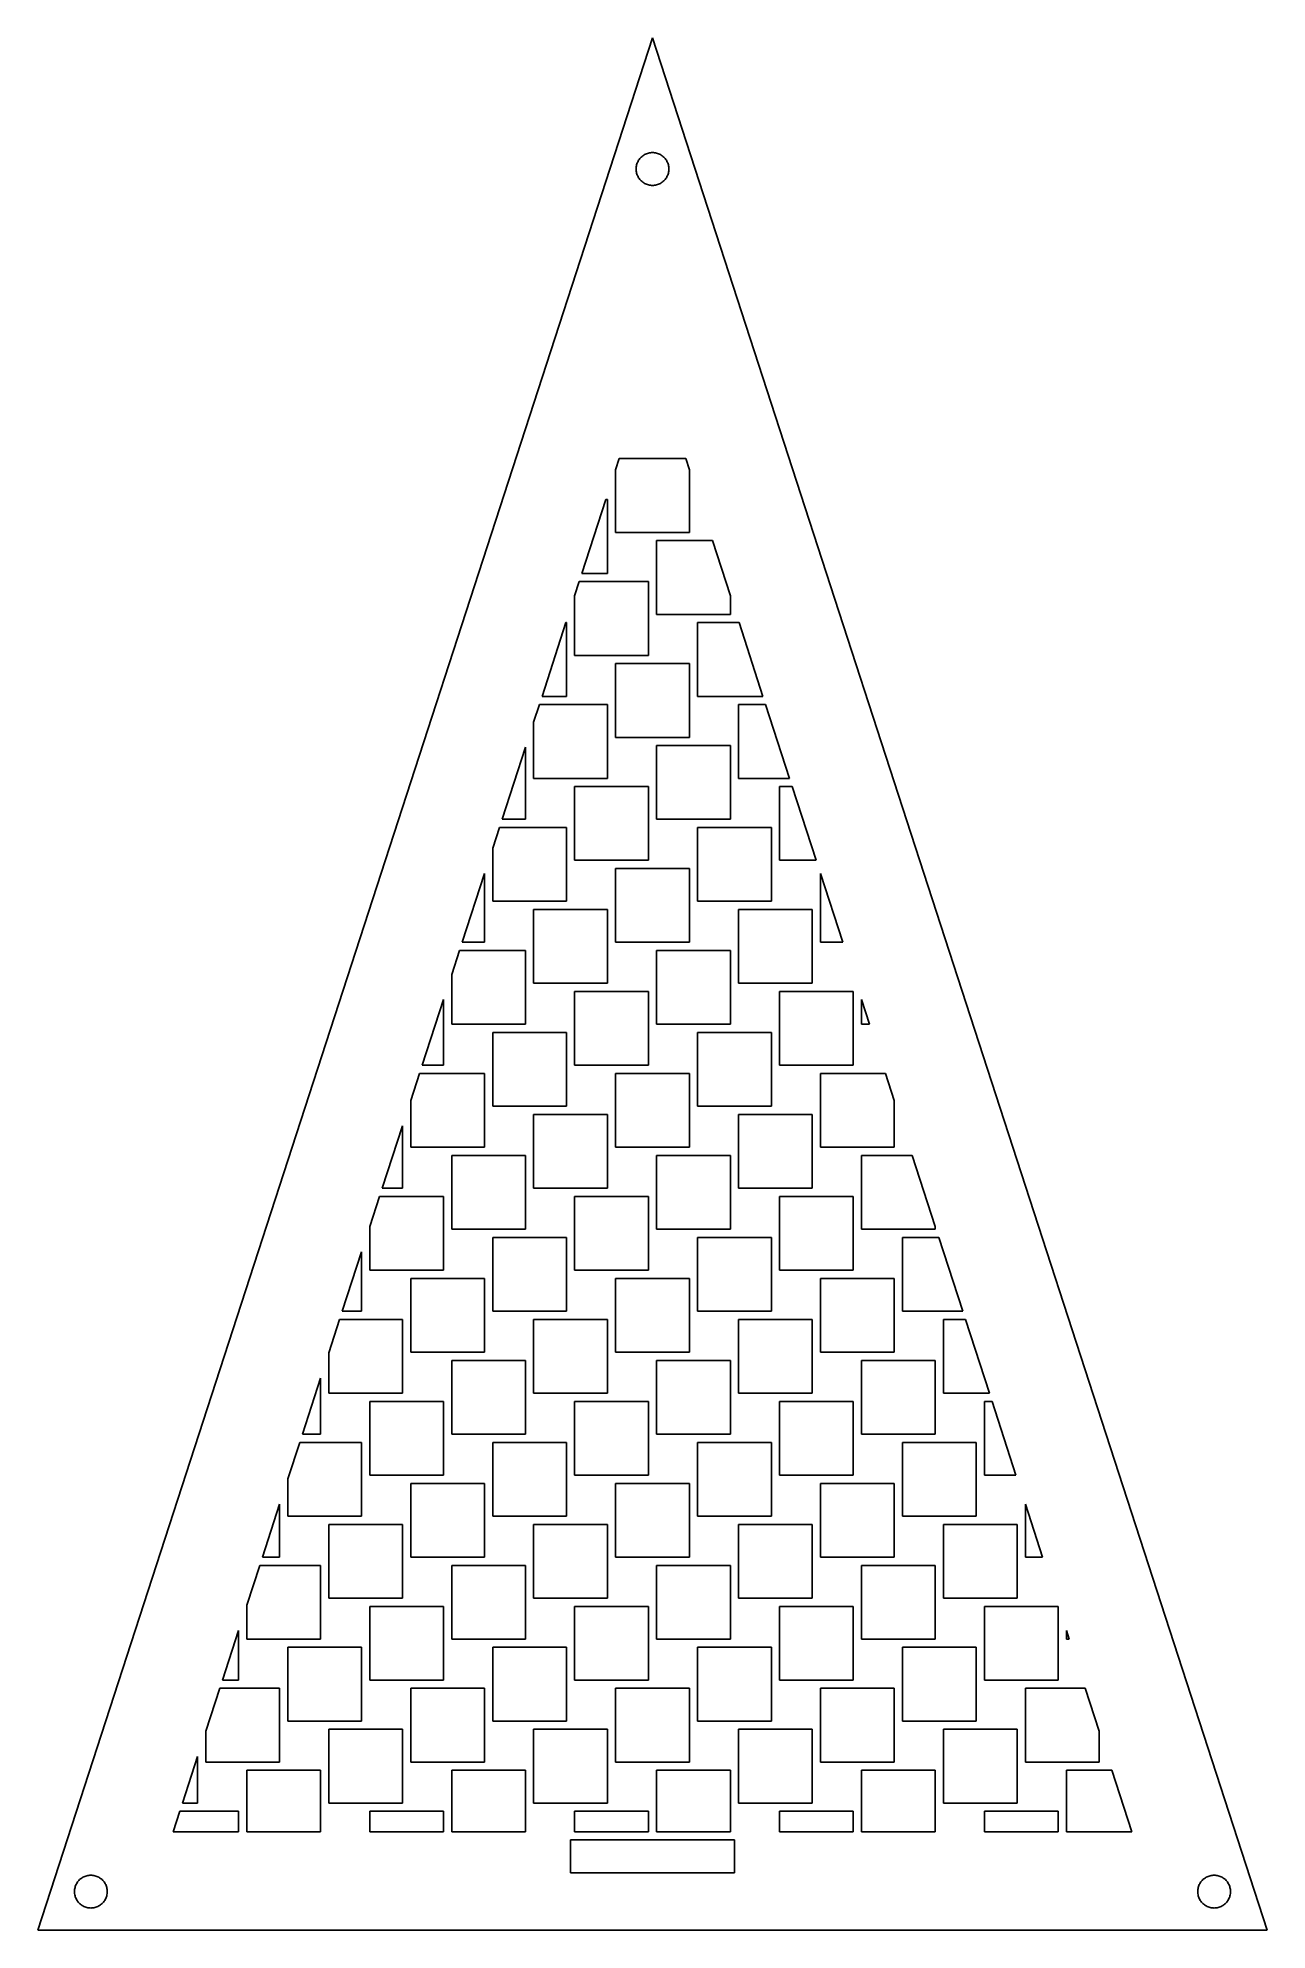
# Model space of a CAD drawing. Header units: metres. Extents: x -75 to 75, y 0 to 231.
import ezdxf

# ---------------------------------------------------------------- set-up
doc = ezdxf.new("R2010")
doc.units = ezdxf.units.M

msp = doc.modelspace()

# ---------------------------------------------------------------- linework, layer by layer
for p, q in [((0, 230.826), (-75, 0)), ((75, 0), (0, 230.826)), ((-2, 214.826), (-1.99605, 214.952)), ((-1.99605, 214.701), (-2, 214.826)), ((-1.99605, 214.952), (-1.98422, 215.077)), ((-1.98422, 214.576), (-1.99605, 214.701)), ((-1.98422, 215.077), (-1.96457, 215.201)), ((-1.96457, 215.201), (-1.93716, 215.324)), ((-1.93716, 215.324), (-1.9021, 215.444)), ((-1.9021, 215.444), (-1.85954, 215.562)), ((-1.85954, 215.562), (-1.80965, 215.678)), ((-1.80965, 215.678), (-1.75261, 215.79)), ((-1.75261, 215.79), (-1.68864, 215.898)), ((-1.68864, 215.898), (-1.61803, 216.002)), ((-1.61803, 216.002), (-1.54102, 216.101)), ((-1.54102, 216.101), (-1.45793, 216.195)), ((-1.45793, 216.195), (-1.36908, 216.284)), ((-1.36908, 216.284), (-1.27484, 216.367)), ((-1.27484, 216.367), (-1.17557, 216.444)), ((-1.17557, 216.444), (-1.07164, 216.515)), ((-1.07164, 216.515), (-0.963501, 216.579)), ((-0.963501, 216.579), (-0.851547, 216.636)), ((-0.851547, 216.636), (-0.736237, 216.686)), ((-0.736237, 216.686), (-0.618027, 216.728)), ((-0.618027, 216.728), (-0.497375, 216.763)), ((-0.497375, 216.763), (-0.374756, 216.791)), ((-0.374756, 216.791), (-0.250656, 216.81)), ((-0.250656, 216.81), (-0.12558, 216.822)), ((-0.12558, 216.822), (0, 216.826)), ((0, 216.826), (0.12558, 216.822)), ((0.12558, 216.822), (0.250656, 216.81)), ((0.250656, 216.81), (0.374756, 216.791)), ((0.374756, 216.791), (0.497375, 216.763)), ((0.497375, 216.763), (0.618027, 216.728)), ((0.618027, 216.728), (0.736237, 216.686)), ((0.736237, 216.686), (0.851547, 216.636)), ((0.851547, 216.636), (0.963501, 216.579)), ((0.963501, 216.579), (1.07164, 216.515)), ((1.07164, 216.515), (1.17557, 216.444)), ((1.17557, 216.444), (1.27484, 216.367)), ((1.27484, 216.367), (1.36908, 216.284)), ((1.36908, 216.284), (1.45793, 216.195)), ((1.45793, 216.195), (1.54102, 216.101)), ((1.54102, 216.101), (1.61803, 216.002)), ((1.61803, 216.002), (1.68864, 215.898)), ((1.68864, 215.898), (1.75261, 215.79)), ((1.75261, 215.79), (1.80965, 215.678)), ((1.80965, 215.678), (1.85954, 215.562)), ((1.85954, 215.562), (1.9021, 215.444)), ((1.9021, 215.444), (1.93716, 215.324)), ((1.93716, 215.324), (1.96457, 215.201)), ((1.96457, 215.201), (1.98422, 215.077)), ((1.98422, 215.077), (1.99605, 214.952)), ((1.99605, 214.701), (1.98422, 214.576)), ((1.99605, 214.952), (2, 214.826)), ((2, 214.826), (1.99605, 214.701)), ((-1.96457, 214.451), (-1.98422, 214.576)), ((-1.93716, 214.329), (-1.96457, 214.451)), ((-1.9021, 214.208), (-1.93716, 214.329)), ((-1.85954, 214.09), (-1.9021, 214.208)), ((-1.80965, 213.975), (-1.85954, 214.09)), ((-1.75261, 213.863), (-1.80965, 213.975)), ((-1.68864, 213.755), (-1.75261, 213.863)), ((-1.61803, 213.651), (-1.68864, 213.755)), ((-1.54102, 213.551), (-1.61803, 213.651)), ((-1.45793, 213.457), (-1.54102, 213.551)), ((-1.36908, 213.368), (-1.45793, 213.457)), ((-1.27484, 213.285), (-1.36908, 213.368)), ((-1.17557, 213.208), (-1.27484, 213.285)), ((-1.07164, 213.138), (-1.17557, 213.208)), ((-0.963501, 213.074), (-1.07164, 213.138)), ((-0.851547, 213.017), (-0.963501, 213.074)), ((-0.736237, 212.967), (-0.851547, 213.017)), ((-0.618027, 212.924), (-0.736237, 212.967)), ((-0.497375, 212.889), (-0.618027, 212.924)), ((-0.374756, 212.862), (-0.497375, 212.889)), ((-0.250656, 212.842), (-0.374756, 212.862)), ((-0.12558, 212.83), (-0.250656, 212.842)), ((0, 212.826), (-0.12558, 212.83)), ((0.12558, 212.83), (0, 212.826)), ((0.250656, 212.842), (0.12558, 212.83)), ((0.374756, 212.862), (0.250656, 212.842)), ((0.497375, 212.889), (0.374756, 212.862)), ((0.618027, 212.924), (0.497375, 212.889)), ((0.736237, 212.967), (0.618027, 212.924)), ((0.851547, 213.017), (0.736237, 212.967)), ((0.963501, 213.074), (0.851547, 213.017)), ((1.07164, 213.138), (0.963501, 213.074)), ((1.17557, 213.208), (1.07164, 213.138)), ((1.27484, 213.285), (1.17557, 213.208)), ((1.36908, 213.368), (1.27484, 213.285)), ((1.45793, 213.457), (1.36908, 213.368)), ((1.54102, 213.551), (1.45793, 213.457)), ((1.61803, 213.651), (1.54102, 213.551)), ((1.68864, 213.755), (1.61803, 213.651)), ((1.75261, 213.863), (1.68864, 213.755)), ((1.80965, 213.975), (1.75261, 213.863)), ((1.85954, 214.09), (1.80965, 213.975)), ((1.9021, 214.208), (1.85954, 214.09)), ((1.93716, 214.329), (1.9021, 214.208)), ((1.96457, 214.451), (1.93716, 214.329)), ((1.98422, 214.576), (1.96457, 214.451)), ((-4.49982, 178.144), (-4.05943, 179.5)), ((-4.49982, 170.5), (-4.49982, 178.144)), ((-4.05943, 179.5), (4.05943, 179.5)), ((4.05943, 179.5), (4.49982, 178.144)), ((4.49982, 178.144), (4.49982, 170.5)), ((-8.60818, 165.5), (-5.68402, 174.5)), ((-5.68402, 174.5), (-5.50018, 174.5)), ((-5.50018, 174.5), (-5.50018, 165.5)), ((4.49982, 170.5), (-4.49982, 170.5)), ((0.500183, 160.5), (0.500183, 169.5)), ((0.500183, 169.5), (7.30862, 169.5)), ((7.30862, 169.5), (9.49982, 162.756)), ((-9.49982, 162.756), (-8.93323, 164.5)), ((-8.93323, 164.5), (-0.500183, 164.5)), ((-5.50018, 165.5), (-8.60818, 165.5)), ((-0.500183, 164.5), (-0.500183, 155.5)), ((-9.49982, 155.5), (-9.49982, 162.756)), ((9.49982, 162.756), (9.49982, 160.5)), ((-13.482, 150.5), (-10.5578, 159.5)), ((-10.5578, 159.5), (-10.5002, 159.5)), ((-10.5002, 159.5), (-10.5002, 150.5)), ((9.49982, 160.5), (0.500183, 160.5)), ((5.50018, 150.5), (5.50018, 159.5)), ((5.50018, 159.5), (10.5578, 159.5)), ((10.5578, 159.5), (13.482, 150.5)), ((-0.500183, 155.5), (-9.49982, 155.5)), ((-4.49982, 145.5), (-4.49982, 154.5)), ((-4.49982, 154.5), (4.49982, 154.5)), ((4.49982, 154.5), (4.49982, 145.5)), ((-10.5002, 150.5), (-13.482, 150.5)), ((13.482, 150.5), (5.50018, 150.5)), ((-14.4998, 147.368), (-13.807, 149.5)), ((-13.807, 149.5), (-5.50018, 149.5)), ((-5.50018, 149.5), (-5.50018, 140.5)), ((10.5002, 140.5), (10.5002, 149.5)), ((10.5002, 149.5), (13.807, 149.5)), ((13.807, 149.5), (16.7312, 140.5)), ((-14.4998, 140.5), (-14.4998, 147.368)), ((4.49982, 145.5), (-4.49982, 145.5)), ((-18.3558, 135.5), (-15.5002, 144.289)), ((-15.5002, 144.289), (-15.5002, 135.5)), ((0.500183, 135.5), (0.500183, 144.5)), ((0.500183, 144.5), (9.49982, 144.5)), ((9.49982, 144.5), (9.49982, 135.5)), ((-5.50018, 140.5), (-14.4998, 140.5)), ((-9.49982, 130.5), (-9.49982, 139.5)), ((-9.49982, 139.5), (-0.500183, 139.5)), ((-0.500183, 139.5), (-0.500183, 130.5)), ((16.7312, 140.5), (10.5002, 140.5)), ((15.5002, 130.5), (15.5002, 139.5)), ((15.5002, 139.5), (17.0562, 139.5)), ((17.0562, 139.5), (19.9804, 130.5)), ((-19.4998, 131.979), (-18.6808, 134.5)), ((-18.6808, 134.5), (-10.5002, 134.5)), ((-15.5002, 135.5), (-18.3558, 135.5)), ((-10.5002, 134.5), (-10.5002, 125.5)), ((9.49982, 135.5), (0.500183, 135.5)), ((5.50018, 125.5), (5.50018, 134.5)), ((5.50018, 134.5), (14.4998, 134.5)), ((14.4998, 134.5), (14.4998, 125.5)), ((-19.4998, 125.5), (-19.4998, 131.979)), ((-0.500183, 130.5), (-9.49982, 130.5)), ((-4.49982, 120.5), (-4.49982, 129.5)), ((-4.49982, 129.5), (4.49982, 129.5)), ((4.49982, 129.5), (4.49982, 120.5)), ((19.9804, 130.5), (15.5002, 130.5)), ((-23.2296, 120.5), (-20.5002, 128.9)), ((-20.5002, 128.9), (-20.5002, 120.5)), ((20.5002, 120.5), (20.5002, 128.9)), ((20.5002, 128.9), (23.2296, 120.5)), ((-10.5002, 125.5), (-19.4998, 125.5)), ((14.4998, 125.5), (5.50018, 125.5)), ((-14.4998, 115.5), (-14.4998, 124.5)), ((-14.4998, 124.5), (-5.50018, 124.5)), ((-5.50018, 124.5), (-5.50018, 115.5)), ((10.5002, 115.5), (10.5002, 124.5)), ((10.5002, 124.5), (19.4998, 124.5)), ((19.4998, 124.5), (19.4998, 115.5)), ((-20.5002, 120.5), (-23.2296, 120.5)), ((4.49982, 120.5), (-4.49982, 120.5)), ((23.2296, 120.5), (20.5002, 120.5)), ((-24.4998, 116.591), (-23.5546, 119.5)), ((-23.5546, 119.5), (-15.5002, 119.5)), ((-15.5002, 119.5), (-15.5002, 110.5)), ((0.500183, 110.5), (0.500183, 119.5)), ((0.500183, 119.5), (9.49982, 119.5)), ((9.49982, 119.5), (9.49982, 110.5)), ((-24.4998, 110.5), (-24.4998, 116.591)), ((-5.50018, 115.5), (-14.4998, 115.5)), ((19.4998, 115.5), (10.5002, 115.5)), ((-28.1034, 105.5), (-25.5002, 113.512)), ((-25.5002, 113.512), (-25.5002, 105.5)), ((-9.49982, 105.5), (-9.49982, 114.5)), ((-9.49982, 114.5), (-0.500183, 114.5)), ((-0.500183, 114.5), (-0.500183, 105.5)), ((15.5002, 105.5), (15.5002, 114.5)), ((15.5002, 114.5), (24.4998, 114.5)), ((24.4998, 114.5), (24.4998, 105.5)), ((25.5002, 110.5), (25.5002, 113.512)), ((25.5002, 113.512), (26.4788, 110.5)), ((-15.5002, 110.5), (-24.4998, 110.5)), ((-19.4998, 100.5), (-19.4998, 109.5)), ((-19.4998, 109.5), (-10.5002, 109.5)), ((-10.5002, 109.5), (-10.5002, 100.5)), ((9.49982, 110.5), (0.500183, 110.5)), ((5.50018, 100.5), (5.50018, 109.5)), ((5.50018, 109.5), (14.4998, 109.5)), ((14.4998, 109.5), (14.4998, 100.5)), ((26.4788, 110.5), (25.5002, 110.5)), ((-29.4998, 101.202), (-28.4284, 104.5)), ((-28.4284, 104.5), (-20.5002, 104.5)), ((-25.5002, 105.5), (-28.1034, 105.5)), ((-20.5002, 104.5), (-20.5002, 95.5002)), ((-0.500183, 105.5), (-9.49982, 105.5)), ((-4.49982, 95.5002), (-4.49982, 104.5)), ((-4.49982, 104.5), (4.49982, 104.5)), ((4.49982, 104.5), (4.49982, 95.5002)), ((24.4998, 105.5), (15.5002, 105.5)), ((20.5002, 95.5002), (20.5002, 104.5)), ((20.5002, 104.5), (28.4284, 104.5)), ((28.4284, 104.5), (29.4998, 101.202)), ((-29.4998, 95.5002), (-29.4998, 101.202)), ((-10.5002, 100.5), (-19.4998, 100.5)), ((-14.4998, 90.5002), (-14.4998, 99.4998)), ((-14.4998, 99.4998), (-5.50018, 99.4998)), ((-5.50018, 99.4998), (-5.50018, 90.5002)), ((14.4998, 100.5), (5.50018, 100.5)), ((10.5002, 90.5002), (10.5002, 99.4998)), ((10.5002, 99.4998), (19.4998, 99.4998)), ((19.4998, 99.4998), (19.4998, 90.5002)), ((29.4998, 101.202), (29.4998, 95.5002)), ((-32.9772, 90.5002), (-30.5002, 98.1235)), ((-30.5002, 98.1235), (-30.5002, 90.5002)), ((-20.5002, 95.5002), (-29.4998, 95.5002)), ((4.49982, 95.5002), (-4.49982, 95.5002)), ((29.4998, 95.5002), (20.5002, 95.5002)), ((-24.4998, 85.5002), (-24.4998, 94.4998)), ((-24.4998, 94.4998), (-15.5002, 94.4998)), ((-15.5002, 94.4998), (-15.5002, 85.5002)), ((0.500183, 85.5002), (0.500183, 94.4998)), ((0.500183, 94.4998), (9.49982, 94.4998)), ((9.49982, 94.4998), (9.49982, 85.5002)), ((25.5002, 85.5002), (25.5002, 94.4998)), ((25.5002, 94.4998), (31.6776, 94.4998)), ((31.6776, 94.4998), (34.4998, 85.8139)), ((-30.5002, 90.5002), (-32.9772, 90.5002)), ((-5.50018, 90.5002), (-14.4998, 90.5002)), ((19.4998, 90.5002), (10.5002, 90.5002)), ((-34.4998, 85.8139), (-33.3022, 89.4998)), ((-33.3022, 89.4998), (-25.5002, 89.4998)), ((-25.5002, 89.4998), (-25.5002, 80.5002)), ((-9.49982, 80.5002), (-9.49982, 89.4998)), ((-9.49982, 89.4998), (-0.500183, 89.4998)), ((-0.500183, 89.4998), (-0.500183, 80.5002)), ((15.5002, 80.5002), (15.5002, 89.4998)), ((15.5002, 89.4998), (24.4998, 89.4998)), ((24.4998, 89.4998), (24.4998, 80.5002)), ((-34.4998, 80.5002), (-34.4998, 85.8139)), ((-15.5002, 85.5002), (-24.4998, 85.5002)), ((9.49982, 85.5002), (0.500183, 85.5002)), ((34.4998, 85.5002), (25.5002, 85.5002)), ((34.4998, 85.8139), (34.4998, 85.5002)), ((-19.4998, 75.5002), (-19.4998, 84.4998)), ((-19.4998, 84.4998), (-10.5002, 84.4998)), ((-10.5002, 84.4998), (-10.5002, 75.5002)), ((5.50018, 75.5002), (5.50018, 84.4998)), ((5.50018, 84.4998), (14.4998, 84.4998)), ((14.4998, 84.4998), (14.4998, 75.5002)), ((30.5002, 75.5002), (30.5002, 84.4998)), ((30.5002, 84.4998), (34.9268, 84.4998)), ((34.9268, 84.4998), (37.851, 75.5002)), ((-37.851, 75.5002), (-35.5002, 82.7351)), ((-35.5002, 82.7351), (-35.5002, 75.5002)), ((-25.5002, 80.5002), (-34.4998, 80.5002)), ((-29.4998, 70.5002), (-29.4998, 79.4998)), ((-29.4998, 79.4998), (-20.5002, 79.4998)), ((-20.5002, 79.4998), (-20.5002, 70.5002)), ((-0.500183, 80.5002), (-9.49982, 80.5002)), ((-4.49982, 70.5002), (-4.49982, 79.4998)), ((-4.49982, 79.4998), (4.49982, 79.4998)), ((4.49982, 79.4998), (4.49982, 70.5002)), ((24.4998, 80.5002), (15.5002, 80.5002)), ((20.5002, 70.5002), (20.5002, 79.4998)), ((20.5002, 79.4998), (29.4998, 79.4998)), ((29.4998, 79.4998), (29.4998, 70.5002)), ((-39.4998, 70.4255), (-38.176, 74.4998)), ((-38.176, 74.4998), (-30.5002, 74.4998)), ((-35.5002, 75.5002), (-37.851, 75.5002)), ((-30.5002, 74.4998), (-30.5002, 65.5002)), ((-10.5002, 75.5002), (-19.4998, 75.5002)), ((-14.4998, 65.5002), (-14.4998, 74.4998)), ((-14.4998, 74.4998), (-5.50018, 74.4998)), ((-5.50018, 74.4998), (-5.50018, 65.5002)), ((14.4998, 75.5002), (5.50018, 75.5002)), ((10.5002, 65.5002), (10.5002, 74.4998)), ((10.5002, 74.4998), (19.4998, 74.4998)), ((19.4998, 74.4998), (19.4998, 65.5002)), ((37.851, 75.5002), (30.5002, 75.5002)), ((35.5002, 65.5002), (35.5002, 74.4998)), ((35.5002, 74.4998), (38.176, 74.4998)), ((38.176, 74.4998), (41.1002, 65.5002)), ((-39.4998, 65.5002), (-39.4998, 70.4255)), ((-20.5002, 70.5002), (-29.4998, 70.5002)), ((-24.4998, 60.5002), (-24.4998, 69.4998)), ((-24.4998, 69.4998), (-15.5002, 69.4998)), ((-15.5002, 69.4998), (-15.5002, 60.5002)), ((4.49982, 70.5002), (-4.49982, 70.5002)), ((0.500183, 60.5002), (0.500183, 69.4998)), ((0.500183, 69.4998), (9.49982, 69.4998)), ((9.49982, 69.4998), (9.49982, 60.5002)), ((29.4998, 70.5002), (20.5002, 70.5002)), ((25.5002, 60.5002), (25.5002, 69.4998)), ((25.5002, 69.4998), (34.4998, 69.4998)), ((34.4998, 69.4998), (34.4998, 60.5002)), ((-42.7247, 60.5002), (-40.5002, 67.3467)), ((-40.5002, 67.3467), (-40.5002, 60.5002)), ((-30.5002, 65.5002), (-39.4998, 65.5002)), ((-5.50018, 65.5002), (-14.4998, 65.5002)), ((19.4998, 65.5002), (10.5002, 65.5002)), ((41.1002, 65.5002), (35.5002, 65.5002)), ((-34.4998, 55.5002), (-34.4998, 64.4998)), ((-34.4998, 64.4998), (-25.5002, 64.4998)), ((-25.5002, 64.4998), (-25.5002, 55.5002)), ((-9.49982, 55.5002), (-9.49982, 64.4998)), ((-9.49982, 64.4998), (-0.500183, 64.4998)), ((-0.500183, 64.4998), (-0.500183, 55.5002)), ((15.5002, 55.5002), (15.5002, 64.4998)), ((15.5002, 64.4998), (24.4998, 64.4998)), ((24.4998, 64.4998), (24.4998, 55.5002)), ((40.5002, 55.5002), (40.5002, 64.4998)), ((40.5002, 64.4998), (41.4252, 64.4998)), ((41.4252, 64.4998), (44.3493, 55.5002)), ((-40.5002, 60.5002), (-42.7247, 60.5002)), ((-15.5002, 60.5002), (-24.4998, 60.5002)), ((9.49982, 60.5002), (0.500183, 60.5002)), ((34.4998, 60.5002), (25.5002, 60.5002)), ((-44.4998, 55.0371), (-43.0498, 59.4998)), ((-43.0498, 59.4998), (-35.5002, 59.4998)), ((-35.5002, 59.4998), (-35.5002, 50.5002)), ((-19.4998, 50.5002), (-19.4998, 59.4998)), ((-19.4998, 59.4998), (-10.5002, 59.4998)), ((-10.5002, 59.4998), (-10.5002, 50.5002)), ((5.50018, 50.5002), (5.50018, 59.4998)), ((5.50018, 59.4998), (14.4998, 59.4998)), ((14.4998, 59.4998), (14.4998, 50.5002)), ((30.5002, 50.5002), (30.5002, 59.4998)), ((30.5002, 59.4998), (39.4998, 59.4998)), ((39.4998, 59.4998), (39.4998, 50.5002)), ((-25.5002, 55.5002), (-34.4998, 55.5002)), ((-0.500183, 55.5002), (-9.49982, 55.5002)), ((24.4998, 55.5002), (15.5002, 55.5002)), ((44.3493, 55.5002), (40.5002, 55.5002)), ((-44.4998, 50.5002), (-44.4998, 55.0371)), ((-29.4998, 45.5002), (-29.4998, 54.4998)), ((-29.4998, 54.4998), (-20.5002, 54.4998)), ((-20.5002, 54.4998), (-20.5002, 45.5002)), ((-4.49982, 45.5002), (-4.49982, 54.4998)), ((-4.49982, 54.4998), (4.49982, 54.4998)), ((4.49982, 54.4998), (4.49982, 45.5002)), ((20.5002, 45.5002), (20.5002, 54.4998)), ((20.5002, 54.4998), (29.4998, 54.4998)), ((29.4998, 54.4998), (29.4998, 45.5002)), ((-47.5985, 45.5002), (-45.5002, 51.9583)), ((-45.5002, 51.9583), (-45.5002, 45.5002)), ((45.5002, 45.5002), (45.5002, 51.9583)), ((45.5002, 51.9583), (47.5985, 45.5002)), ((-35.5002, 50.5002), (-44.4998, 50.5002)), ((-39.4998, 40.5002), (-39.4998, 49.4998)), ((-39.4998, 49.4998), (-30.5002, 49.4998)), ((-30.5002, 49.4998), (-30.5002, 40.5002)), ((-10.5002, 50.5002), (-19.4998, 50.5002)), ((-14.4998, 40.5002), (-14.4998, 49.4998)), ((-14.4998, 49.4998), (-5.50018, 49.4998)), ((-5.50018, 49.4998), (-5.50018, 40.5002)), ((14.4998, 50.5002), (5.50018, 50.5002)), ((10.5002, 40.5002), (10.5002, 49.4998)), ((10.5002, 49.4998), (19.4998, 49.4998)), ((19.4998, 49.4998), (19.4998, 40.5002)), ((39.4998, 50.5002), (30.5002, 50.5002)), ((35.5002, 40.5002), (35.5002, 49.4998)), ((35.5002, 49.4998), (44.4998, 49.4998)), ((44.4998, 49.4998), (44.4998, 40.5002)), ((-49.4998, 39.6487), (-47.9236, 44.4998)), ((-47.9236, 44.4998), (-40.5002, 44.4998)), ((-45.5002, 45.5002), (-47.5985, 45.5002)), ((-40.5002, 44.4998), (-40.5002, 35.5002)), ((-20.5002, 45.5002), (-29.4998, 45.5002)), ((-24.4998, 35.5002), (-24.4998, 44.4998)), ((-24.4998, 44.4998), (-15.5002, 44.4998)), ((-15.5002, 44.4998), (-15.5002, 35.5002)), ((4.49982, 45.5002), (-4.49982, 45.5002)), ((0.500183, 35.5002), (0.500183, 44.4998)), ((0.500183, 44.4998), (9.49982, 44.4998)), ((9.49982, 44.4998), (9.49982, 35.5002)), ((29.4998, 45.5002), (20.5002, 45.5002)), ((25.5002, 35.5002), (25.5002, 44.4998)), ((25.5002, 44.4998), (34.4998, 44.4998)), ((34.4998, 44.4998), (34.4998, 35.5002)), ((47.5985, 45.5002), (45.5002, 45.5002)), ((-49.4998, 35.5002), (-49.4998, 39.6487)), ((-30.5002, 40.5002), (-39.4998, 40.5002)), ((-34.4998, 30.5002), (-34.4998, 39.4998)), ((-34.4998, 39.4998), (-25.5002, 39.4998)), ((-25.5002, 39.4998), (-25.5002, 30.5002)), ((-5.50018, 40.5002), (-14.4998, 40.5002)), ((-9.49982, 30.5002), (-9.49982, 39.4998)), ((-9.49982, 39.4998), (-0.500183, 39.4998)), ((-0.500183, 39.4998), (-0.500183, 30.5002)), ((19.4998, 40.5002), (10.5002, 40.5002)), ((15.5002, 30.5002), (15.5002, 39.4998)), ((15.5002, 39.4998), (24.4998, 39.4998)), ((24.4998, 39.4998), (24.4998, 30.5002)), ((44.4998, 40.5002), (35.5002, 40.5002)), ((40.5002, 30.5002), (40.5002, 39.4998)), ((40.5002, 39.4998), (49.4998, 39.4998)), ((49.4998, 39.4998), (49.4998, 30.5002)), ((-52.4723, 30.5002), (-50.5002, 36.5699)), ((-50.5002, 36.5699), (-50.5002, 30.5002)), ((-40.5002, 35.5002), (-49.4998, 35.5002)), ((-15.5002, 35.5002), (-24.4998, 35.5002)), ((9.49982, 35.5002), (0.500183, 35.5002)), ((34.4998, 35.5002), (25.5002, 35.5002)), ((50.5002, 35.5002), (50.5002, 36.5699)), ((50.5002, 36.5699), (50.8477, 35.5002)), ((50.8477, 35.5002), (50.5002, 35.5002)), ((-44.4998, 25.5002), (-44.4998, 34.4998)), ((-44.4998, 34.4998), (-35.5002, 34.4998)), ((-35.5002, 34.4998), (-35.5002, 25.5002)), ((-19.4998, 25.5002), (-19.4998, 34.4998)), ((-19.4998, 34.4998), (-10.5002, 34.4998)), ((-10.5002, 34.4998), (-10.5002, 25.5002)), ((5.50018, 25.5002), (5.50018, 34.4998)), ((5.50018, 34.4998), (14.4998, 34.4998)), ((14.4998, 34.4998), (14.4998, 25.5002)), ((30.5002, 25.5002), (30.5002, 34.4998)), ((30.5002, 34.4998), (39.4998, 34.4998)), ((39.4998, 34.4998), (39.4998, 25.5002)), ((-50.5002, 30.5002), (-52.4723, 30.5002)), ((-25.5002, 30.5002), (-34.4998, 30.5002)), ((-0.500183, 30.5002), (-9.49982, 30.5002)), ((24.4998, 30.5002), (15.5002, 30.5002)), ((49.4998, 30.5002), (40.5002, 30.5002)), ((-54.4998, 24.2603), (-52.7974, 29.4998)), ((-52.7974, 29.4998), (-45.5002, 29.4998)), ((-45.5002, 29.4998), (-45.5002, 20.5002)), ((-29.4998, 20.5002), (-29.4998, 29.4998)), ((-29.4998, 29.4998), (-20.5002, 29.4998)), ((-20.5002, 29.4998), (-20.5002, 20.5002)), ((-4.49982, 20.5002), (-4.49982, 29.4998)), ((-4.49982, 29.4998), (4.49982, 29.4998)), ((4.49982, 29.4998), (4.49982, 20.5002)), ((20.5002, 20.5002), (20.5002, 29.4998)), ((20.5002, 29.4998), (29.4998, 29.4998)), ((29.4998, 29.4998), (29.4998, 20.5002)), ((45.5002, 20.5002), (45.5002, 29.4998)), ((45.5002, 29.4998), (52.7974, 29.4998)), ((52.7974, 29.4998), (54.4998, 24.2603)), ((-35.5002, 25.5002), (-44.4998, 25.5002)), ((-10.5002, 25.5002), (-19.4998, 25.5002)), ((14.4998, 25.5002), (5.50018, 25.5002)), ((39.4998, 25.5002), (30.5002, 25.5002)), ((-54.4998, 20.5002), (-54.4998, 24.2603)), ((-39.4998, 15.5002), (-39.4998, 24.4998)), ((-39.4998, 24.4998), (-30.5002, 24.4998)), ((-30.5002, 24.4998), (-30.5002, 15.5002)), ((-14.4998, 15.5002), (-14.4998, 24.4998)), ((-14.4998, 24.4998), (-5.50018, 24.4998)), ((-5.50018, 24.4998), (-5.50018, 15.5002)), ((10.5002, 15.5002), (10.5002, 24.4998)), ((10.5002, 24.4998), (19.4998, 24.4998)), ((19.4998, 24.4998), (19.4998, 15.5002)), ((35.5002, 15.5002), (35.5002, 24.4998)), ((35.5002, 24.4998), (44.4998, 24.4998)), ((44.4998, 24.4998), (44.4998, 15.5002)), ((54.4998, 24.2603), (54.4998, 20.5002)), ((-57.3461, 15.5002), (-55.5002, 21.1814)), ((-55.5002, 21.1814), (-55.5002, 15.5002)), ((-45.5002, 20.5002), (-54.4998, 20.5002)), ((-49.4998, 12), (-49.4998, 19.4998)), ((-49.4998, 19.4998), (-40.5002, 19.4998)), ((-40.5002, 19.4998), (-40.5002, 12)), ((-20.5002, 20.5002), (-29.4998, 20.5002)), ((-24.4998, 12), (-24.4998, 19.4998)), ((-24.4998, 19.4998), (-15.5002, 19.4998)), ((-15.5002, 19.4998), (-15.5002, 12)), ((4.49982, 20.5002), (-4.49982, 20.5002)), ((0.500183, 12), (0.500183, 19.4998)), ((0.500183, 19.4998), (9.49982, 19.4998)), ((9.49982, 19.4998), (9.49982, 12)), ((29.4998, 20.5002), (20.5002, 20.5002)), ((25.5002, 12), (25.5002, 19.4998)), ((25.5002, 19.4998), (34.4998, 19.4998)), ((34.4998, 19.4998), (34.4998, 12)), ((54.4998, 20.5002), (45.5002, 20.5002)), ((50.5002, 12), (50.5002, 19.4998)), ((50.5002, 19.4998), (56.0466, 19.4998)), ((56.0466, 19.4998), (58.4834, 12)), ((-58.4834, 12), (-57.6712, 14.4998)), ((-57.6712, 14.4998), (-50.5002, 14.4998)), ((-55.5002, 15.5002), (-57.3461, 15.5002)), ((-50.5002, 14.4998), (-50.5002, 12)), ((-30.5002, 15.5002), (-39.4998, 15.5002)), ((-34.4998, 12), (-34.4998, 14.4998)), ((-34.4998, 14.4998), (-25.5002, 14.4998)), ((-25.5002, 14.4998), (-25.5002, 12)), ((-5.50018, 15.5002), (-14.4998, 15.5002)), ((-9.49982, 12), (-9.49982, 14.4998)), ((-9.49982, 14.4998), (-0.500183, 14.4998)), ((-0.500183, 14.4998), (-0.500183, 12)), ((19.4998, 15.5002), (10.5002, 15.5002)), ((15.5002, 12), (15.5002, 14.4998)), ((15.5002, 14.4998), (24.4998, 14.4998)), ((24.4998, 14.4998), (24.4998, 12)), ((44.4998, 15.5002), (35.5002, 15.5002)), ((40.5002, 12), (40.5002, 14.4998)), ((40.5002, 14.4998), (49.4998, 14.4998)), ((49.4998, 14.4998), (49.4998, 12)), ((-50.5002, 12), (-58.4834, 12)), ((-40.5002, 12), (-49.4998, 12)), ((-25.5002, 12), (-34.4998, 12)), ((-15.5002, 12), (-24.4998, 12)), ((-0.500183, 12), (-9.49982, 12)), ((9.49982, 12), (0.500183, 12)), ((24.4998, 12), (15.5002, 12)), ((34.4998, 12), (25.5002, 12)), ((49.4998, 12), (40.5002, 12)), ((58.4834, 12), (50.5002, 12)), ((-10, 7), (-10, 11)), ((-10, 11), (10, 11)), ((10, 11), (10, 7)), ((10, 7), (-10, 7)), ((-70.5279, 4.70227), (-70.5239, 4.82785)), ((-70.5239, 4.57669), (-70.5279, 4.70227)), ((-70.5239, 4.82785), (-70.5121, 4.95294)), ((-70.5121, 4.95294), (-70.4924, 5.07704)), ((-70.4924, 5.07704), (-70.465, 5.19966)), ((-70.465, 5.19966), (-70.43, 5.32031)), ((-70.43, 5.32031), (-70.3874, 5.43852)), ((-70.3874, 5.43852), (-70.3375, 5.55383)), ((-70.3375, 5.55383), (-70.2805, 5.66579)), ((-70.2805, 5.66579), (-70.2165, 5.77393)), ((-70.2165, 5.77393), (-70.1459, 5.87784)), ((-70.1459, 5.87784), (-70.0689, 5.97713)), ((-70.0689, 5.97713), (-69.9858, 6.07137)), ((-69.9858, 6.07137), (-69.897, 6.16022)), ((-69.897, 6.16022), (-69.8027, 6.2433)), ((-69.8027, 6.2433), (-69.7034, 6.32031)), ((-69.7034, 6.32031), (-69.5995, 6.39093)), ((-69.5995, 6.39093), (-69.4914, 6.4549)), ((-69.4914, 6.4549), (-69.3794, 6.51193)), ((-69.3794, 6.51193), (-69.2641, 6.56183)), ((-69.2641, 6.56183), (-69.1459, 6.60439)), ((-69.1459, 6.60439), (-69.0252, 6.63943)), ((-69.0252, 6.63943), (-68.9026, 6.66685)), ((-68.9026, 6.66685), (-68.7785, 6.68651)), ((-68.7785, 6.68651), (-68.6534, 6.69833)), ((-68.6534, 6.69833), (-68.5279, 6.70227)), ((-68.5279, 6.70227), (-68.4023, 6.69833)), ((-68.4023, 6.69833), (-68.2772, 6.68651)), ((-68.2772, 6.68651), (-68.1531, 6.66685)), ((-68.1531, 6.66685), (-68.0305, 6.63943)), ((-68.0305, 6.63943), (-67.9098, 6.60439)), ((-67.9098, 6.60439), (-67.7916, 6.56183)), ((-67.7916, 6.56183), (-67.6763, 6.51193)), ((-67.6763, 6.51193), (-67.5643, 6.4549)), ((-67.5643, 6.4549), (-67.4562, 6.39093)), ((-67.4562, 6.39093), (-67.3523, 6.32031)), ((-67.3523, 6.32031), (-67.253, 6.2433)), ((-67.253, 6.2433), (-67.1588, 6.16022)), ((-67.1588, 6.16022), (-67.0699, 6.07137)), ((-67.0699, 6.07137), (-66.9868, 5.97713)), ((-66.9868, 5.97713), (-66.9098, 5.87784)), ((-66.9098, 5.87784), (-66.8392, 5.77393)), ((-66.8392, 5.77393), (-66.7752, 5.66579)), ((-66.7752, 5.66579), (-66.7182, 5.55383)), ((-66.7182, 5.55383), (-66.6683, 5.43852)), ((-66.6683, 5.43852), (-66.6257, 5.32031)), ((-66.6257, 5.32031), (-66.5907, 5.19966)), ((-66.5907, 5.19966), (-66.5633, 5.07704)), ((-66.5633, 5.07704), (-66.5436, 4.95294)), ((-66.5436, 4.95294), (-66.5318, 4.82785)), ((-66.5318, 4.82785), (-66.5279, 4.70227)), ((-66.5279, 4.70227), (-66.5318, 4.57669)), ((66.5279, 4.70227), (66.5318, 4.82785)), ((66.5318, 4.57669), (66.5279, 4.70227)), ((66.5318, 4.82785), (66.5436, 4.95294)), ((66.5436, 4.95294), (66.5633, 5.07704)), ((66.5633, 5.07704), (66.5907, 5.19966)), ((66.5907, 5.19966), (66.6257, 5.32031)), ((66.6257, 5.32031), (66.6683, 5.43852)), ((66.6683, 5.43852), (66.7182, 5.55383)), ((66.7182, 5.55383), (66.7752, 5.66579)), ((66.7752, 5.66579), (66.8392, 5.77393)), ((66.8392, 5.77393), (66.9098, 5.87784)), ((66.9098, 5.87784), (66.9868, 5.97713)), ((66.9868, 5.97713), (67.0699, 6.07137)), ((67.0699, 6.07137), (67.1588, 6.16022)), ((67.1588, 6.16022), (67.253, 6.2433)), ((67.253, 6.2433), (67.3523, 6.32031)), ((67.3523, 6.32031), (67.4562, 6.39093)), ((67.4562, 6.39093), (67.5643, 6.4549)), ((67.5643, 6.4549), (67.6763, 6.51193)), ((67.6763, 6.51193), (67.7916, 6.56183)), ((67.7916, 6.56183), (67.9098, 6.60439)), ((67.9098, 6.60439), (68.0305, 6.63943)), ((68.0305, 6.63943), (68.1531, 6.66685)), ((68.1531, 6.66685), (68.2772, 6.68651)), ((68.2772, 6.68651), (68.4023, 6.69833)), ((68.4023, 6.69833), (68.5279, 6.70227)), ((68.5279, 6.70227), (68.6534, 6.69833)), ((68.6534, 6.69833), (68.7785, 6.68651)), ((68.7785, 6.68651), (68.9026, 6.66685)), ((68.9026, 6.66685), (69.0252, 6.63943)), ((69.0252, 6.63943), (69.1459, 6.60439)), ((69.1459, 6.60439), (69.2641, 6.56183)), ((69.2641, 6.56183), (69.3794, 6.51193)), ((69.3794, 6.51193), (69.4914, 6.4549)), ((69.4914, 6.4549), (69.5995, 6.39093)), ((69.5995, 6.39093), (69.7034, 6.32031)), ((69.7034, 6.32031), (69.8027, 6.2433)), ((69.8027, 6.2433), (69.897, 6.16022)), ((69.897, 6.16022), (69.9858, 6.07137)), ((69.9858, 6.07137), (70.0689, 5.97713)), ((70.0689, 5.97713), (70.1459, 5.87784)), ((70.1459, 5.87784), (70.2165, 5.77393)), ((70.2165, 5.77393), (70.2805, 5.66579)), ((70.2805, 5.66579), (70.3375, 5.55383)), ((70.3375, 5.55383), (70.3874, 5.43852)), ((70.3874, 5.43852), (70.43, 5.32031)), ((70.43, 5.32031), (70.465, 5.19966)), ((70.465, 5.19966), (70.4924, 5.07704)), ((70.4924, 5.07704), (70.5121, 4.95294)), ((70.5121, 4.95294), (70.5239, 4.82785)), ((70.5239, 4.82785), (70.5279, 4.70227)), ((70.5279, 4.70227), (70.5239, 4.57669)), ((-70.5121, 4.45161), (-70.5239, 4.57669)), ((-70.4924, 4.32751), (-70.5121, 4.45161)), ((-70.465, 4.2049), (-70.4924, 4.32751)), ((-70.43, 4.08424), (-70.465, 4.2049)), ((-70.3874, 3.96602), (-70.43, 4.08424)), ((-70.3375, 3.85072), (-70.3874, 3.96602)), ((-70.2805, 3.73877), (-70.3375, 3.85072)), ((-70.2165, 3.63062), (-70.2805, 3.73877)), ((-70.1459, 3.5267), (-70.2165, 3.63062)), ((-70.0689, 3.42743), (-70.1459, 3.5267)), ((-69.9858, 3.33318), (-70.0689, 3.42743)), ((-69.897, 3.24434), (-69.9858, 3.33318)), ((-69.8027, 3.16125), (-69.897, 3.24434)), ((-69.7034, 3.08424), (-69.8027, 3.16125)), ((-69.5995, 3.01363), (-69.7034, 3.08424)), ((-69.4914, 2.94966), (-69.5995, 3.01363)), ((-69.3794, 2.89262), (-69.4914, 2.94966)), ((-69.2641, 2.84273), (-69.3794, 2.89262)), ((-69.1459, 2.80016), (-69.2641, 2.84273)), ((-69.0252, 2.76511), (-69.1459, 2.80016)), ((-68.9026, 2.7377), (-69.0252, 2.76511)), ((-68.7785, 2.71805), (-68.9026, 2.7377)), ((-68.6534, 2.70622), (-68.7785, 2.71805)), ((-68.5279, 2.70227), (-68.6534, 2.70622)), ((-68.4023, 2.70622), (-68.5279, 2.70227)), ((-68.2772, 2.71805), (-68.4023, 2.70622)), ((-68.1531, 2.7377), (-68.2772, 2.71805)), ((-68.0305, 2.76511), (-68.1531, 2.7377)), ((-67.9098, 2.80016), (-68.0305, 2.76511)), ((-67.7916, 2.84273), (-67.9098, 2.80016)), ((-67.6763, 2.89262), (-67.7916, 2.84273)), ((-67.5643, 2.94966), (-67.6763, 2.89262)), ((-67.4562, 3.01363), (-67.5643, 2.94966)), ((-67.3523, 3.08424), (-67.4562, 3.01363)), ((-67.253, 3.16125), (-67.3523, 3.08424)), ((-67.1588, 3.24434), (-67.253, 3.16125)), ((-67.0699, 3.33318), (-67.1588, 3.24434)), ((-66.9868, 3.42743), (-67.0699, 3.33318)), ((-66.9098, 3.5267), (-66.9868, 3.42743)), ((-66.8392, 3.63062), (-66.9098, 3.5267)), ((-66.7752, 3.73877), (-66.8392, 3.63062)), ((-66.7182, 3.85072), (-66.7752, 3.73877)), ((-66.6683, 3.96602), (-66.7182, 3.85072)), ((-66.6257, 4.08424), (-66.6683, 3.96602)), ((-66.5907, 4.2049), (-66.6257, 4.08424)), ((-66.5633, 4.32751), (-66.5907, 4.2049)), ((-66.5436, 4.45161), (-66.5633, 4.32751)), ((-66.5318, 4.57669), (-66.5436, 4.45161)), ((66.5436, 4.45161), (66.5318, 4.57669)), ((66.5633, 4.32751), (66.5436, 4.45161)), ((66.5907, 4.2049), (66.5633, 4.32751)), ((66.6257, 4.08424), (66.5907, 4.2049)), ((66.6683, 3.96602), (66.6257, 4.08424)), ((66.7182, 3.85072), (66.6683, 3.96602)), ((66.7752, 3.73877), (66.7182, 3.85072)), ((66.8392, 3.63062), (66.7752, 3.73877)), ((66.9098, 3.5267), (66.8392, 3.63062)), ((66.9868, 3.42743), (66.9098, 3.5267)), ((67.0699, 3.33318), (66.9868, 3.42743)), ((67.1588, 3.24434), (67.0699, 3.33318)), ((67.253, 3.16125), (67.1588, 3.24434)), ((67.3523, 3.08424), (67.253, 3.16125)), ((67.4562, 3.01363), (67.3523, 3.08424)), ((67.5643, 2.94966), (67.4562, 3.01363)), ((67.6763, 2.89262), (67.5643, 2.94966)), ((67.7916, 2.84273), (67.6763, 2.89262)), ((67.9098, 2.80016), (67.7916, 2.84273)), ((68.0305, 2.76511), (67.9098, 2.80016)), ((68.1531, 2.7377), (68.0305, 2.76511)), ((68.2772, 2.71805), (68.1531, 2.7377)), ((68.4023, 2.70622), (68.2772, 2.71805)), ((68.5279, 2.70227), (68.4023, 2.70622)), ((68.6534, 2.70622), (68.5279, 2.70227)), ((68.7785, 2.71805), (68.6534, 2.70622)), ((68.9026, 2.7377), (68.7785, 2.71805)), ((69.0252, 2.76511), (68.9026, 2.7377)), ((69.1459, 2.80016), (69.0252, 2.76511)), ((69.2641, 2.84273), (69.1459, 2.80016)), ((69.3794, 2.89262), (69.2641, 2.84273)), ((69.4914, 2.94966), (69.3794, 2.89262)), ((69.5995, 3.01363), (69.4914, 2.94966)), ((69.7034, 3.08424), (69.5995, 3.01363)), ((69.8027, 3.16125), (69.7034, 3.08424)), ((69.897, 3.24434), (69.8027, 3.16125)), ((69.9858, 3.33318), (69.897, 3.24434)), ((70.0689, 3.42743), (69.9858, 3.33318)), ((70.1459, 3.5267), (70.0689, 3.42743)), ((70.2165, 3.63062), (70.1459, 3.5267)), ((70.2805, 3.73877), (70.2165, 3.63062)), ((70.3375, 3.85072), (70.2805, 3.73877)), ((70.3874, 3.96602), (70.3375, 3.85072)), ((70.43, 4.08424), (70.3874, 3.96602)), ((70.465, 4.2049), (70.43, 4.08424)), ((70.4924, 4.32751), (70.465, 4.2049)), ((70.5121, 4.45161), (70.4924, 4.32751)), ((70.5239, 4.57669), (70.5121, 4.45161)), ((-75, 0), (75, 0))]:
    msp.add_line(p, q)

doc.saveas('drawing.dxf')
